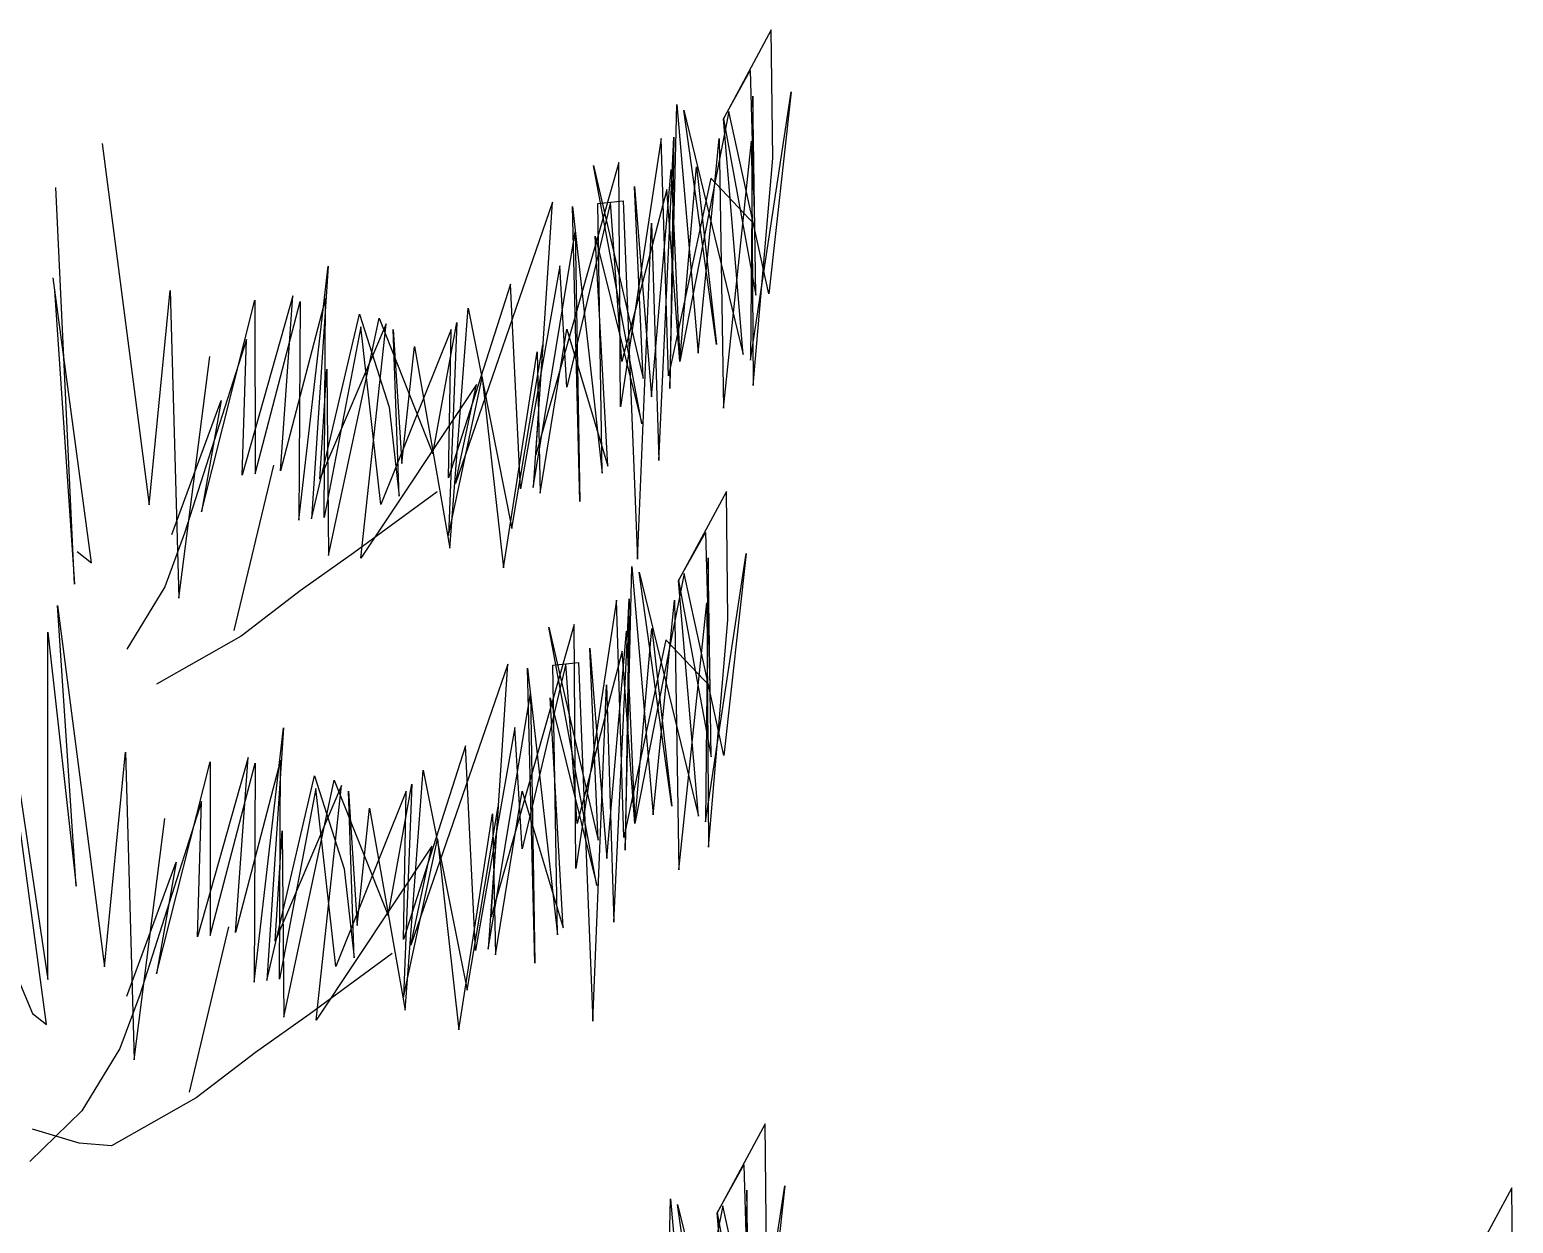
# Model space of a CAD drawing. Header units: metres. Extents: x -4.7 to 4.7, y 0 to 14.7.
# Drawn here: x 1.097 to 4.166, y 10.638 to 13.106 of the extents above; entities that cross this region are included whole.
import ezdxf

# ---------------------------------------------------------------- set-up
doc = ezdxf.new("R2010")
doc.units = ezdxf.units.M
doc.header["$LTSCALE"] = 0.2

msp = doc.modelspace()

# ---------------------------------------------------------------- linework, layer by layer
for p, q in [((2.6312, 13.106), (2.5321, 12.922)), ((2.6343, 12.8404), (2.6312, 13.106)), ((2.5321, 12.922), (2.5875, 13.0213)), ((2.5875, 13.0213), (2.5965, 12.7031)), ((2.4216, 12.3642), (2.4357, 12.951)), ((2.4357, 12.951), (2.4799, 12.4372)), ((2.5879, 12.4228), (2.6721, 12.9776)), ((2.5933, 12.9688), (2.5879, 12.4228)), ((2.5995, 12.5571), (2.5933, 12.9688)), ((2.6721, 12.9776), (2.6258, 12.5601)), ((2.5437, 12.9366), (2.442, 12.4197)), ((2.4503, 12.9393), (2.5733, 12.4344)), ((2.5178, 12.4548), (2.4503, 12.9393)), ((2.5321, 12.922), (2.5995, 12.5571)), ((2.5733, 12.4344), (2.5321, 12.922)), ((2.6258, 12.5601), (2.5437, 12.9366)), ((1.2477, 12.8704), (1.3446, 12.1232)), ((2.4037, 12.8809), (2.3194, 12.3261)), ((2.3983, 12.2152), (2.4299, 12.8838)), ((2.4186, 12.3904), (2.4037, 12.8809)), ((2.4299, 12.8838), (2.4216, 12.3642)), ((2.4799, 12.4372), (2.5233, 12.8811)), ((2.5233, 12.8811), (2.5325, 12.3234)), ((2.5325, 12.3234), (2.5905, 12.8753)), ((2.5905, 12.8753), (2.5938, 12.3703)), ((2.3161, 12.8311), (2.1444, 12.2265)), ((2.3194, 12.3261), (2.3161, 12.8311)), ((2.5938, 12.3703), (2.6343, 12.8404)), ((2.2636, 12.8252), (2.3661, 12.3845)), ((2.3632, 12.2911), (2.2636, 12.8252)), ((2.3836, 12.3466), (2.4241, 12.8167)), ((2.5059, 12.7993), (2.4186, 12.3904)), ((2.4241, 12.8167), (2.442, 12.4197)), ((2.442, 12.4197), (2.4767, 12.8226)), ((2.4767, 12.8226), (2.5178, 12.4548)), ((2.5965, 12.7031), (2.5059, 12.7993)), ((1.19, 11.9594), (1.1515, 12.7798)), ((2.4154, 12.7758), (2.3223, 12.4195)), ((2.3483, 12.7815), (2.3836, 12.3466)), ((2.3661, 12.3845), (2.3483, 12.7815)), ((2.442, 12.4197), (2.4154, 12.7758)), ((2.179, 12.7492), (1.978, 12.1679)), ((2.1444, 12.2265), (2.179, 12.7492)), ((2.2987, 12.7494), (2.2085, 12.3668)), ((2.2199, 12.7405), (2.2816, 12.1888)), ((2.2349, 12.1303), (2.2199, 12.7405)), ((2.2724, 12.7464), (2.3249, 12.7523)), ((2.2816, 12.1888), (2.2724, 12.7464)), ((2.3223, 12.4195), (2.2987, 12.7494)), ((2.3249, 12.7523), (2.3547, 12.0108)), ((2.3547, 12.0108), (2.3834, 12.7057)), ((2.3834, 12.7057), (2.3983, 12.2152)), ((2.1386, 12.1594), (2.2257, 12.6879)), ((2.2257, 12.6879), (2.2349, 12.1303)), ((2.2666, 12.6792), (2.3632, 12.2911)), ((2.2933, 12.2034), (2.2666, 12.6792)), ((1.6541, 12.0915), (1.715, 12.6171)), ((1.715, 12.6171), (1.6803, 12.0945)), ((2.1937, 12.6178), (2.1123, 12.1564)), ((2.2085, 12.3668), (2.1937, 12.6178)), ((1.225, 12.0033), (1.1458, 12.5929)), ((1.1487, 12.5666), (1.19, 11.9594)), ((1.3446, 12.1232), (1.3881, 12.567)), ((1.3881, 12.567), (1.4061, 11.9306)), ((1.642, 12.5557), (1.5372, 12.1848)), ((1.616, 12.1936), (1.642, 12.5557)), ((1.7092, 12.5499), (1.616, 12.1936)), ((1.7066, 12.0974), (1.7092, 12.5499)), ((2.0916, 12.5797), (1.9634, 12.1795)), ((2.1123, 12.1564), (2.0916, 12.5797)), ((1.4526, 12.1087), (1.5632, 12.5468)), ((1.5632, 12.5468), (1.5635, 12.1877)), ((1.5635, 12.1877), (1.6566, 12.544)), ((1.6566, 12.544), (1.6541, 12.0915)), ((1.9665, 12.0336), (2.004, 12.5299)), ((2.004, 12.5299), (2.0949, 12.0746)), ((1.6803, 12.0945), (1.7793, 12.5179)), ((1.8347, 12.4976), (1.6978, 12.1762)), ((1.7822, 12.4917), (1.7066, 12.0974)), ((1.7154, 12.0186), (1.8201, 12.5092)), ((1.7793, 12.5179), (1.8407, 12.3253)), ((1.8234, 12.1239), (1.7822, 12.4917)), ((1.7826, 12.0129), (1.8347, 12.4976)), ((1.8201, 12.5092), (1.9313, 12.2291)), ((1.9313, 12.2291), (1.9807, 12.5007)), ((1.9807, 12.5007), (1.9635, 12.0598)), ((1.5458, 12.465), (1.4176, 12.0649)), ((1.5372, 12.1848), (1.5458, 12.465)), ((1.969, 12.4861), (1.8234, 12.1239)), ((1.8613, 12.1414), (1.8493, 12.4859)), ((1.8493, 12.4859), (1.8671, 12.2086)), ((1.9634, 12.1795), (1.969, 12.4861)), ((2.1532, 12.1477), (2.2084, 12.4865)), ((2.2084, 12.4865), (2.2933, 12.2034)), ((1.4061, 11.9306), (1.4699, 12.4299)), ((1.8671, 12.2086), (1.8932, 12.451)), ((1.8932, 12.451), (1.9665, 12.0336)), ((2.0774, 11.9929), (2.1471, 12.4397)), ((2.0949, 12.0746), (2.1588, 12.4543)), ((2.1588, 12.4543), (2.1386, 12.1594)), ((2.1471, 12.4397), (2.1532, 12.1477)), ((1.6978, 12.1762), (1.7122, 12.404)), ((1.7122, 12.404), (1.7154, 12.0186)), ((2.0217, 12.3723), (1.7826, 12.0129)), ((1.9635, 12.0598), (2.0333, 12.3869)), ((1.978, 12.1679), (2.0217, 12.3723)), ((2.0333, 12.3869), (2.0774, 11.9929)), ((1.3914, 12.0619), (1.4933, 12.3394)), ((1.4933, 12.3394), (1.4526, 12.1087)), ((1.8407, 12.3253), (1.8613, 12.1414)), ((1.6014, 12.2053), (1.52, 11.8636)), ((2.5385, 12.1512), (2.4394, 11.9671)), ((2.5416, 11.8855), (2.5385, 12.1512)), ((1.9401, 12.1503), (1.768, 12.0245)), ((1.4176, 12.0649), (1.3769, 11.9539)), ((2.4394, 11.9671), (2.4948, 12.0665)), ((2.4948, 12.0665), (2.5038, 11.7483)), ((1.1958, 12.0266), (1.225, 12.0033)), ((1.768, 12.0245), (1.6571, 11.9455)), ((2.4952, 11.468), (2.5795, 12.0228)), ((2.5007, 12.0139), (2.4952, 11.468)), ((2.5068, 11.6023), (2.5007, 12.0139)), ((2.5795, 12.0228), (2.5331, 11.6052)), ((2.3289, 11.4093), (2.343, 11.9962)), ((2.343, 11.9962), (2.3872, 11.4824)), ((2.4511, 11.9817), (2.3493, 11.4648)), ((2.4252, 11.5), (2.3576, 11.9845)), ((2.3576, 11.9845), (2.4806, 11.4796)), ((2.4806, 11.4796), (2.4394, 11.9671)), ((2.4394, 11.9671), (2.5068, 11.6023)), ((2.5331, 11.6052), (2.4511, 11.9817)), ((1.3769, 11.9539), (1.2982, 11.8253)), ((1.6571, 11.9455), (1.5346, 11.8519)), ((1.1934, 11.3347), (1.155, 11.9156)), ((1.155, 11.9156), (1.252, 11.1683)), ((2.311, 11.9261), (2.2268, 11.3712)), ((2.3057, 11.2604), (2.3373, 11.929)), ((2.326, 11.4356), (2.311, 11.9261)), ((2.3373, 11.929), (2.3289, 11.4093)), ((2.3872, 11.4824), (2.4307, 11.9262)), ((2.4307, 11.9262), (2.4399, 11.3686)), ((2.4399, 11.3686), (2.4978, 11.9205)), ((2.4978, 11.9205), (2.5011, 11.4154)), ((2.2235, 11.8763), (2.0517, 11.2717)), ((2.2268, 11.3712), (2.2235, 11.8763)), ((2.5011, 11.4154), (2.5416, 11.8855)), ((1.0296, 11.8483), (1.1352, 11.1419)), ((1.1352, 11.1419), (1.1347, 11.8601)), ((1.1347, 11.8601), (1.1934, 11.3347)), ((1.5346, 11.8519), (1.447, 11.8022)), ((2.2706, 11.3363), (2.1709, 11.8704)), ((2.1709, 11.8704), (2.2734, 11.4297)), ((2.291, 11.3918), (2.3315, 11.8619)), ((2.4132, 11.8445), (2.326, 11.4356)), ((2.3315, 11.8619), (2.3493, 11.4648)), ((2.3493, 11.4648), (2.384, 11.8678)), ((2.384, 11.8678), (2.4252, 11.5)), ((2.5038, 11.7483), (2.4132, 11.8445)), ((2.3227, 11.821), (2.2296, 11.4647)), ((2.2734, 11.4297), (2.2556, 11.8267)), ((2.2556, 11.8267), (2.291, 11.3918)), ((2.3493, 11.4648), (2.3227, 11.821)), ((1.447, 11.8022), (1.3595, 11.7524)), ((2.0863, 11.7943), (1.8854, 11.2131)), ((2.0517, 11.2717), (2.0863, 11.7943)), ((2.206, 11.7945), (2.1158, 11.4119)), ((2.1423, 11.1755), (2.1272, 11.7857)), ((2.1272, 11.7857), (2.1889, 11.234)), ((2.1797, 11.7916), (2.2323, 11.7975)), ((2.1889, 11.234), (2.1797, 11.7916)), ((2.2296, 11.4647), (2.206, 11.7945)), ((2.2323, 11.7975), (2.262, 11.056)), ((2.0459, 11.2045), (2.1331, 11.7331)), ((2.1331, 11.7331), (2.1423, 11.1755)), ((2.2006, 11.2486), (2.1739, 11.7244)), ((2.1739, 11.7244), (2.2706, 11.3363)), ((2.262, 11.056), (2.2907, 11.7509)), ((2.2907, 11.7509), (2.3057, 11.2604)), ((1.5614, 11.1367), (1.6223, 11.6623)), ((1.6223, 11.6623), (1.5877, 11.1396)), ((2.101, 11.663), (2.0196, 11.2016)), ((2.1158, 11.4119), (2.101, 11.663)), ((1.1324, 11.0485), (1.0531, 11.6381)), ((1.252, 11.1683), (1.2954, 11.6122)), ((1.2954, 11.6122), (1.3134, 10.9757)), ((1.5494, 11.6009), (1.4446, 11.2299)), ((1.5234, 11.2388), (1.5494, 11.6009)), ((1.9989, 11.6249), (1.8708, 11.2247)), ((2.0196, 11.2016), (1.9989, 11.6249)), ((1.36, 11.1539), (1.4706, 11.592)), ((1.4706, 11.592), (1.4708, 11.2329)), ((1.4708, 11.2329), (1.564, 11.5892)), ((1.6165, 11.5951), (1.5234, 11.2388)), ((1.564, 11.5892), (1.5614, 11.1367)), ((1.6139, 11.1426), (1.6165, 11.5951)), ((1.8738, 11.0787), (1.9113, 11.5751)), ((1.9113, 11.5751), (2.0022, 11.1198)), ((1.5877, 11.1396), (1.6866, 11.5631)), ((1.7421, 11.5428), (1.6051, 11.2214)), ((1.6895, 11.5368), (1.6139, 11.1426)), ((1.6228, 11.0638), (1.7275, 11.5544)), ((1.6866, 11.5631), (1.748, 11.3705)), ((1.7307, 11.169), (1.6895, 11.5368)), ((1.6899, 11.058), (1.7421, 11.5428)), ((1.7275, 11.5544), (1.8386, 11.2743)), ((1.8386, 11.2743), (1.888, 11.5459)), ((1.888, 11.5459), (1.8708, 11.105)), ((1.4531, 11.5102), (1.325, 11.1101)), ((1.4446, 11.2299), (1.4531, 11.5102)), ((1.8764, 11.5313), (1.7307, 11.169)), ((1.7567, 11.5311), (1.7744, 11.2538)), ((1.7686, 11.1866), (1.7567, 11.5311)), ((1.8708, 11.2247), (1.8764, 11.5313)), ((2.0605, 11.1929), (2.1157, 11.5316)), ((2.1157, 11.5316), (2.2006, 11.2486)), ((1.7744, 11.2538), (1.8005, 11.4961)), ((1.8005, 11.4961), (1.8738, 11.0787)), ((1.9847, 11.038), (2.0545, 11.4848)), ((2.0022, 11.1198), (2.0661, 11.4994)), ((2.0661, 11.4994), (2.0459, 11.2045)), ((2.0545, 11.4848), (2.0605, 11.1929)), ((1.3134, 10.9757), (1.3772, 11.4751)), ((1.6051, 11.2214), (1.6195, 11.4492)), ((1.6195, 11.4492), (1.6228, 11.0638)), ((1.929, 11.4175), (1.6899, 11.058)), ((1.8708, 11.105), (1.9406, 11.4321)), ((1.8854, 11.2131), (1.929, 11.4175)), ((1.9406, 11.4321), (1.9847, 11.038)), ((1.2987, 11.1071), (1.4007, 11.3846)), ((1.4007, 11.3846), (1.36, 11.1539)), ((1.748, 11.3705), (1.7686, 11.1866)), ((1.0125, 11.2877), (1.1032, 11.0718)), ((1.5088, 11.2505), (1.4273, 10.9088)), ((1.8474, 11.1955), (1.6753, 11.0697)), ((1.325, 11.1101), (1.2842, 10.999)), ((1.1032, 11.0718), (1.1324, 11.0485)), ((1.6753, 11.0697), (1.5644, 10.9907)), ((1.2842, 10.999), (1.2055, 10.8705)), ((1.5644, 10.9907), (1.4419, 10.8971)), ((1.4419, 10.8971), (1.3544, 10.8473)), ((1.2055, 10.8705), (1.0976, 10.7652)), ((1.1997, 10.8033), (1.1033, 10.8324)), ((1.3544, 10.8473), (1.2668, 10.7976)), ((2.6183, 10.8434), (2.5192, 10.6593)), ((2.6214, 10.5777), (2.6183, 10.8434)), ((1.2668, 10.7976), (1.1997, 10.8033)), ((2.5192, 10.6593), (2.5746, 10.7586)), ((2.5746, 10.7586), (2.5836, 10.4404)), ((2.5751, 10.1601), (2.6593, 10.715)), ((2.6593, 10.715), (2.6129, 10.2974)), ((4.1626, 10.7114), (4.0635, 10.5273)), ((4.1657, 10.4457), (4.1626, 10.7114)), ((2.4087, 10.1015), (2.4229, 10.6883)), ((2.4229, 10.6883), (2.467, 10.1746)), ((2.5805, 10.7061), (2.5751, 10.1601)), ((2.5866, 10.2945), (2.5805, 10.7061)), ((2.5309, 10.6739), (2.4291, 10.157)), ((2.505, 10.1921), (2.4375, 10.6767)), ((2.4375, 10.6767), (2.5605, 10.1718)), ((2.5605, 10.1718), (2.5192, 10.6593)), ((2.5192, 10.6593), (2.5866, 10.2945)), ((2.6129, 10.2974), (2.5309, 10.6739))]:
    msp.add_line(p, q)

doc.saveas('drawing.dxf')
